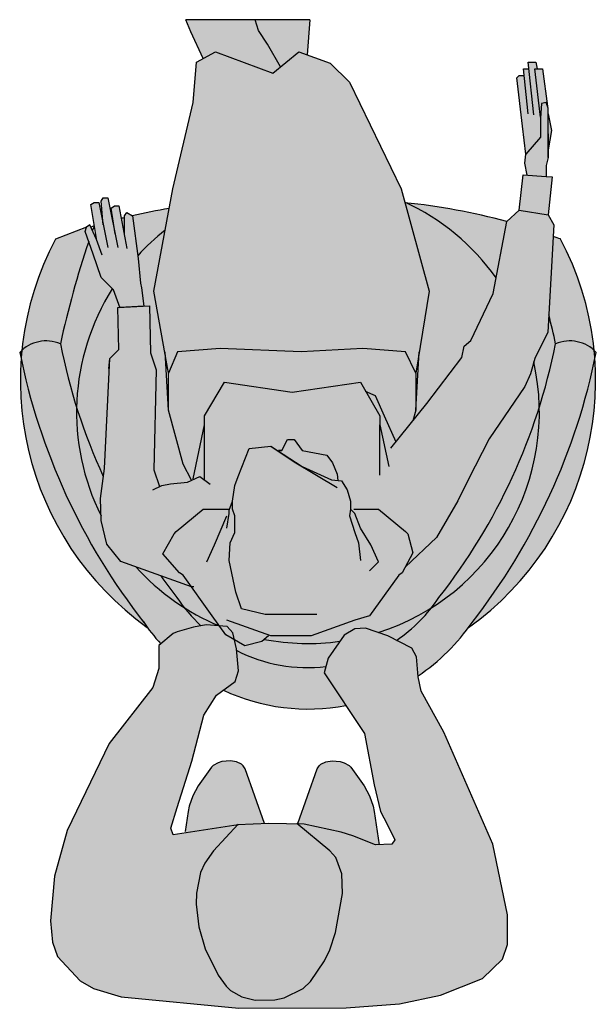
# Model space of a CAD drawing. Header units: millimetres. Extents: x 71819 to 78266, y 23672 to 38445.
# Drawn here: x 74180.4 to 74250.4, y 32981.2 to 33101.3 of the extents above; entities that cross this region are included whole.
import ezdxf

# ---------------------------------------------------------------- set-up
doc = ezdxf.new("R2010")
doc.units = ezdxf.units.MM
doc.layers.add('Plan Archi', color=8, linetype='Continuous')

msp = doc.modelspace()

# ---------------------------------------------------------------- hatches: boundary and pattern name
at = {"layer": 'Plan Archi', "true_color": 0xffffff}
h = msp.add_hatch(color=7, dxfattribs=at)
h.dxf.hatch_style = 1
h.paths.add_polyline_path([(74196.66, 33068.33), (74198.44, 33058.37), (74199.53, 33060.96), (74204.72, 33061.37), (74214.54, 33060.96), (74222.05, 33061.37), (74227.23, 33060.96), (74228.46, 33058.37), (74230.1, 33068.33), (74226.69, 33080.75), (74220.41, 33093.71), (74218.09, 33096.03), (74214.27, 33097.4), (74211.13, 33094.8), (74204.17, 33097.4), (74201.85, 33096.17), (74201.44, 33091.26), (74198.98, 33080.75)])
h.paths.add_polyline_path([(74214.27, 33097.4), (74215.28, 33097.04), (74215.62, 33101.31), (74208.97, 33101.31), (74209.36, 33099.99), (74210.45, 33098.35), (74212.05, 33095.57)])
h.paths.add_polyline_path([(74211.13, 33094.8), (74212.05, 33095.57), (74210.45, 33098.35), (74209.36, 33099.99), (74208.97, 33101.31), (74200.56, 33101.31), (74201.17, 33099.85), (74202.66, 33096.6), (74204.17, 33097.4)])
h.paths.add_polyline_path([(74241.02, 33078.15), (74244.56, 33077.61), (74245.02, 33082.2), (74244.29, 33082.25), (74241.5, 33082.48)])
h.paths.add_polyline_path([(74244.56, 33084.57), (74244.56, 33087.43), (74244.56, 33087.57), (74244.56, 33090.57), (74244.29, 33091.26), (74243.75, 33091.12), (74243.61, 33089.34), (74243.61, 33087.02), (74241.83, 33084.98), (74241.7, 33083.89), (74241.99, 33082.44), (74244.29, 33082.25), (74244.29, 33083.61)])
h = msp.add_hatch(color=7, dxfattribs=at)
h.dxf.hatch_style = 1
h.paths.add_polyline_path([(74241.43, 33088.39), (74241.83, 33084.98), (74243.61, 33087.02), (74243.61, 33089.34), (74243.75, 33091.12), (74244.29, 33091.26), (74244.47, 33090.82), (74243.88, 33095.35), (74243.47, 33095.35), (74243.2, 33095.35), (74243.06, 33096.17), (74242.65, 33096.17), (74242.11, 33096.17), (74242.19, 33095.35), (74242.11, 33095.35), (74241.56, 33095.35), (74241.64, 33094.53), (74241.02, 33094.53), (74240.74, 33094.26)])
h = msp.add_hatch(color=7, dxfattribs=at)
h.dxf.hatch_style = 1
h.paths.add_polyline_path([(74244.56, 33085.52), (74244.97, 33087.84), (74244.56, 33089.89), (74244.56, 33087.57)])
h = msp.add_hatch(color=7, dxfattribs=at)
h.dxf.hatch_style = 1
h.paths.add_polyline_path([(74180.65, 33061.14, -0.292249), (74185.32, 33061.93, -0.028149), (74188.76, 33074.36), (74188.34, 33075.56), (74188.48, 33076.11), (74184.72, 33074.66, 0.096549)])
h.paths.add_polyline_path([(74195.88, 33027.46, -0.008687), (74195.39, 33028.15, -0.114135), (74180.56, 33060.05, 0.260508)])
h.paths.add_polyline_path([(74238.24, 33069.97), (74239.51, 33076.78, 0.041394), (74227.32, 33079.05, -0.128467)])
h = msp.add_hatch(color=7, dxfattribs=at)
h.dxf.hatch_style = 1
h.paths.add_polyline_path([(74231.29, 33031.11, -0.020541), (74230.37, 33029.84, 0.263343), (74243.48, 33054.22, -0.090174)], flags=17)
h.paths.add_polyline_path([(74228.86, 33060.8), (74228.46, 33053.86), (74228.12, 33052.57), (74229.83, 33054.68), (74234.06, 33060.28), (74234.33, 33061.64), (74235.15, 33062.32), (74237.88, 33068.06), (74238.24, 33069.97, 0.128467), (74227.32, 33079.05, 0.000565), (74227.15, 33079.07), (74230.1, 33068.33)])
h.paths.add_polyline_path([(74198.44, 33058.37), (74198.44, 33053.86), (74198.05, 33060.52), (74196.66, 33068.33), (74198.05, 33075.72, 0.040509), (74194.71, 33072.64), (74194.75, 33072.29), (74195.03, 33069.28), (74195.16, 33068.74), (74195.44, 33066.52), (74192.29, 33066.33), (74192.43, 33061.23), (74191.34, 33060.14), (74190.66, 33046.77), (74190.17, 33043.13), (74190.28, 33040.44), (74190.95, 33037.57), (74192.66, 33035.48), (74201.24, 33032.38), (74203.76, 33028.89), (74204.62, 33027.67), (74205.56, 33027.59), (74206.25, 33026.79), (74206.45, 33025.95), (74207.72, 33025.21), (74209.76, 33025.75), (74210.67, 33026.5), (74210.86, 33026.43), (74215.77, 33026.43), (74221.09, 33028.34), (74222.87, 33028.89), (74226.41, 33033.8), (74226.82, 33034.08), (74227.22, 33034.83), (74230.97, 33038.39), (74233.56, 33042.84), (74234.84, 33045.41), (74237.4, 33050.39), (74241.7, 33056.73), (74242.39, 33058.29), (74242.93, 33060.14), (74244.52, 33063.36), (74245.25, 33076.38), (74244.56, 33077.61), (74241.02, 33078.15), (74239.51, 33076.79), (74237.88, 33068.06), (74235.15, 33062.32), (74234.33, 33061.64), (74234.06, 33060.28), (74229.83, 33054.68), (74228.12, 33052.57), (74228.46, 33053.86), (74228.46, 33058.37), (74227.23, 33060.96), (74222.05, 33061.37), (74214.54, 33060.96), (74204.72, 33061.37), (74199.53, 33060.96)])
h.paths.add_polyline_path([(74214.68, 33047.04), (74213.72, 33047.59), (74210.86, 33049.5)], flags=16)
h.paths.add_polyline_path([(74187.29, 33054.22, 0.03092), (74190.53, 33045.8), (74190.66, 33046.77), (74191.34, 33060.14), (74192.43, 33061.23), (74192.29, 33066.33), (74192.55, 33066.35), (74191.75, 33068.47), (74191.62, 33068.6, 0.136056)])
h.paths.add_polyline_path([(74195.39, 33028.15, 0.035379), (74197.5, 33025.47), (74199.03, 33026.72), (74199.51, 33026.92), (74201.46, 33027.51), (74202.4, 33027.68, -0.038546), (74200.4, 33029.84, -0.068994), (74194.5, 33034.82), (74192.66, 33035.48), (74190.95, 33037.57), (74190.28, 33040.44), (74190.26, 33041.03, -0.122041), (74187.29, 33054.22, -0.027275), (74185.32, 33061.93, 0.292249), (74180.65, 33061.14, 0.007458), (74180.56, 33060.05, 0.114135)])
h.paths.add_polyline_path([(74185.32, 33061.93, 0.027275), (74187.29, 33054.22, -0.136056), (74191.62, 33068.6), (74190.25, 33069.97), (74189.29, 33072.83), (74188.76, 33074.36, 0.028149)])
h.paths.add_polyline_path([(74194.71, 33072.64, -0.040509), (74198.05, 33075.72), (74198.54, 33078.39, 0.015204), (74194.07, 33077.49)])
h.paths.add_polyline_path([(74233.56, 33042.84), (74230.97, 33038.39), (74227.22, 33034.83), (74226.82, 33034.08), (74226.41, 33033.8), (74222.87, 33028.89), (74221.09, 33028.34), (74215.77, 33026.43), (74210.86, 33026.43), (74210.67, 33026.5), (74210.08, 33026.02, 0.082095), (74219.25, 33025.78), (74219.76, 33026.52), (74221.06, 33027.31), (74222.37, 33027.37), (74223.92, 33026.84, 0.063579), (74230.37, 33029.84, 0.020541), (74231.29, 33031.11, 0.090174), (74243.48, 33054.22, 0.049524), (74242.81, 33059.73), (74242.39, 33058.29), (74241.7, 33056.73), (74237.4, 33050.39), (74234.84, 33045.41)], flags=17)
h.paths.add_polyline_path([(74243.48, 33054.22, 0.027275), (74245.45, 33061.93, 0.007853), (74244.63, 33065.44), (74244.52, 33063.36), (74242.93, 33060.14), (74242.81, 33059.73, -0.049524)])
h.paths.add_polyline_path([(74199.48, 33031.11, 0.020541), (74200.4, 33029.84, 0.04204), (74204.59, 33027.67), (74204.62, 33027.67), (74203.76, 33028.89), (74201.24, 33032.38), (74197.52, 33033.72, 0.011168)], flags=17)
h.paths.add_polyline_path([(74200.4, 33029.84, -0.020541), (74199.48, 33031.11, -0.011168), (74197.52, 33033.72), (74194.5, 33034.82, 0.068994)], flags=17)
h.paths.add_polyline_path([(74190.26, 33041.03), (74190.17, 33043.13), (74190.53, 33045.8, -0.03092), (74187.29, 33054.22, 0.122041)], flags=17)
h.paths.add_polyline_path([(74217.56, 33022.71), (74217.83, 33023.73), (74219.25, 33025.78, -0.082095), (74210.08, 33026.02), (74209.76, 33025.75), (74207.72, 33025.21), (74206.45, 33025.95), (74206.72, 33024.88), (74206.74, 33024.66, 0.146984)])
h.paths.add_polyline_path([(74223.92, 33026.84), (74225.08, 33026.44), (74226.14, 33025.9, 0.076097), (74230.37, 33029.84, -0.063579)], flags=16)
h.paths.add_polyline_path([(74206.52, 33020.9), (74205.11, 33019.84, 0.159146), (74219.98, 33017.99), (74217.35, 33021.94), (74217.56, 33022.71, -0.146984), (74206.74, 33024.66), (74206.94, 33022.18)])
h = msp.add_hatch(color=7, dxfattribs=at)
h.dxf.hatch_style = 1
h.paths.add_polyline_path([(74191.75, 33068.47), (74192.55, 33066.35), (74195.44, 33066.52), (74195.16, 33068.74), (74195.03, 33069.28), (74194.75, 33072.29), (74194.07, 33077.47), (74193.39, 33077.88), (74193.12, 33077.47), (74193.12, 33077.26, 0.001369), (74192.72, 33077.16), (74192.43, 33078.7), (74191.89, 33078.7), (74191.48, 33078.43), (74191.96, 33075.31), (74191.07, 33079.66), (74190.52, 33079.66), (74190.25, 33079.25), (74190.52, 33076.38), (74189.98, 33079.11), (74189.43, 33079.11), (74189.02, 33078.84), (74189.75, 33074.49), (74189.7, 33074.61), (74188.89, 33076.38), (74188.48, 33076.11), (74188.34, 33075.56), (74189.29, 33072.83), (74190.25, 33069.97)])
h = msp.add_hatch(color=7, dxfattribs=at)
h.dxf.hatch_style = 1
h.paths.add_polyline_path([(74250.21, 33060.05, -0.114492), (74235.31, 33028.06, -0.007769), (74234.88, 33027.45, 0.260671)])
h.paths.add_polyline_path([(74250.21, 33060.05, 0.007458), (74250.12, 33061.14, 0.292249), (74245.45, 33061.93, -0.027275), (74243.48, 33054.22, -0.263343), (74230.37, 33029.84, -0.076097), (74226.14, 33025.9), (74227.99, 33024.96), (74228.57, 33023.89), (74228.76, 33021.59, 0.096222), (74235.31, 33028.06, 0.114492)])
h.paths.add_polyline_path([(74246.02, 33074.72, -0.047369), (74245.17, 33074.99), (74244.63, 33065.44, -0.007853), (74245.45, 33061.93, -0.292249), (74250.12, 33061.14, 0.096987)])
h.paths.add_polyline_path([(74235.15, 33062.32), (74234.33, 33061.64), (74234.06, 33060.28), (74229.83, 33054.68), (74226.06, 33050.02), (74224.64, 33053.18), (74223.55, 33055.64), (74222.42, 33056.14), (74221.77, 33057.27), (74213.45, 33056.05), (74205.26, 33057.27), (74202.81, 33053.18), (74202.81, 33052.09), (74202.81, 33049.63), (74202.81, 33045.39), (74202.26, 33045.81), (74200.76, 33045.13), (74198.67, 33044.93), (74197.62, 33044.72), (74197.35, 33044.59), (74196.66, 33046.63), (74196.94, 33058.78), (74196.25, 33060.82), (74196.12, 33066.55), (74192.29, 33066.33), (74192.43, 33061.23), (74191.34, 33060.14), (74190.66, 33046.77), (74190.17, 33043.13), (74190.28, 33040.44), (74190.95, 33037.57), (74192.66, 33035.48), (74201.24, 33032.38), (74203.76, 33028.89), (74204.62, 33027.67), (74205.56, 33027.59), (74206.25, 33026.79), (74206.45, 33025.95), (74207.72, 33025.21), (74209.76, 33025.75), (74210.67, 33026.5), (74210.86, 33026.43), (74215.77, 33026.43), (74221.09, 33028.34), (74222.87, 33028.89), (74226.41, 33033.8), (74226.82, 33034.08), (74227.22, 33034.83), (74230.97, 33038.39), (74233.56, 33042.84), (74234.84, 33045.41), (74237.4, 33050.39), (74241.7, 33056.73), (74242.39, 33058.29), (74242.93, 33060.14), (74244.52, 33063.36), (74245.25, 33076.38), (74244.56, 33077.61), (74241.02, 33078.15), (74239.51, 33076.79), (74237.88, 33068.06)])
h.paths.add_polyline_path([(74214.68, 33047.04), (74213.72, 33047.59), (74214.45, 33047.14)], flags=16)
h = msp.add_hatch(color=7, dxfattribs=at)
h.dxf.hatch_style = 1
h.paths.add_polyline_path([(74202.4, 33027.68), (74203.01, 33027.79), (74204.59, 33027.67, -0.04204), (74200.4, 33029.84, 0.038546)])
h = msp.add_hatch(color=7, dxfattribs=at)
h.dxf.hatch_style = 1
h.paths.add_polyline_path([(74206.92, 33003.46), (74199.03, 33002.26), (74198.71, 33003.06), (74199.51, 33005.57), (74201.26, 33011.22), (74202.73, 33016.8), (74204.29, 33019.23), (74206.52, 33020.9), (74206.94, 33022.18), (74206.72, 33024.88), (74206.25, 33026.79), (74205.56, 33027.59), (74203.01, 33027.79), (74201.46, 33027.51), (74199.51, 33026.92), (74199.03, 33026.72), (74197.28, 33025.28), (74197.28, 33022.46), (74196.56, 33020.18), (74191.22, 33013.37), (74186.14, 33002.8), (74184.6, 32997.25), (74184.12, 32991.81), (74184.37, 32989.2), (74184.98, 32987.48), (74187.72, 32984.54), (74189.33, 32983.58), (74192.7, 32982.58), (74207, 32981.19), (74220.01, 32981.23), (74226.51, 32981.71), (74231.49, 32982.78), (74236.59, 32984.82), (74239.02, 32987.17), (74239.61, 32988.95), (74239.62, 32992.54), (74237.83, 33001.11), (74231.89, 33014.73), (74229.14, 33019.71), (74228.77, 33021.45), (74228.57, 33023.89), (74227.99, 33024.96), (74225.08, 33026.44), (74222.37, 33027.37), (74221.06, 33027.31), (74219.76, 33026.52), (74217.83, 33023.73), (74217.35, 33021.94), (74222.25, 33014.57), (74223.41, 33008.32), (74224.2, 33005.09), (74224.98, 33003.57), (74225.93, 33001.67), (74225.56, 33001.11), (74223.6, 33001.04), (74220.81, 33002.12), (74219.42, 33002.58), (74214.92, 33003.54), (74210.62, 33003.62), (74206.84, 33003.46)])
h = msp.add_hatch(color=7, dxfattribs=at)
h.dxf.hatch_style = 1
h.paths.add_polyline_path([(74219.57, 32995.15), (74219.51, 32997.51), (74218.75, 32999.52), (74218.03, 33000.31), (74214.08, 33003.55), (74210.62, 33003.62), (74206.95, 33003.46), (74206.83, 33003.44), (74203.89, 33000.31), (74202.84, 32998.82), (74202.35, 32997.69), (74201.85, 32995.17), (74201.82, 32993.83), (74202.14, 32991.08), (74202.9, 32988.39), (74204.47, 32985.19), (74205.44, 32983.86), (74205.98, 32983.34), (74207.34, 32982.59), (74208.98, 32982.19), (74211.35, 32982.22), (74212.51, 32982.47), (74214.81, 32983.58), (74215.68, 32984.42), (74217.37, 32986.95), (74218.02, 32988.29), (74218.71, 32990.39)])
h.paths.add_polyline_path([(74219.42, 33002.58), (74220.81, 33002.12), (74223.6, 33001.04), (74224.02, 33001.05), (74223.43, 33005.09), (74223.3, 33005.75), (74222.85, 33007.02), (74222.22, 33008.23), (74220.6, 33010.47), (74220.38, 33010.69), (74219.78, 33011.02), (74219.31, 33011.17), (74218.3, 33011.25), (74217.57, 33011.13), (74216.96, 33010.85), (74216.73, 33010.65), (74216.5, 33010.27), (74214.13, 33003.55), (74214.92, 33003.54)])
h.paths.add_polyline_path([(74206.83, 33003.44), (74206.84, 33003.46), (74206.84, 33003.46), (74210.12, 33003.59), (74207.76, 33010.27), (74207.53, 33010.65), (74207.29, 33010.85), (74206.69, 33011.13), (74205.96, 33011.25), (74204.94, 33011.17), (74204.47, 33011.02), (74203.88, 33010.69), (74203.65, 33010.47), (74202.04, 33008.23), (74201.4, 33007.02), (74200.96, 33005.75), (74200.83, 33005.09), (74200.44, 33002.47)])

# ---------------------------------------------------------------- linework, layer by layer
at = {"layer": 'Plan Archi'}
for p, q in [((74215.62, 33101.31, 0), (74200.56, 33101.31, 0)), ((74201.17, 33099.85, 0), (74200.56, 33101.31, 0)), ((74209.36, 33099.99, 0), (74208.97, 33101.31, 0)), ((74215.62, 33101.31, 0), (74215.28, 33097.04, 0)), ((74202.67, 33096.58, 0), (74201.17, 33099.85, 0)), ((74210.45, 33098.35, 0), (74209.36, 33099.99, 0)), ((74212.05, 33095.57, 0), (74210.45, 33098.35, 0)), ((74201.85, 33096.17, 0), (74204.17, 33097.4, 0)), ((74204.17, 33097.4, 0), (74211.13, 33094.8, 0)), ((74211.13, 33094.8, 0), (74214.27, 33097.4, 0)), ((74214.27, 33097.4, 0), (74218.09, 33096.03, 0)), ((74201.44, 33091.26, 0), (74201.85, 33096.17, 0)), ((74218.09, 33096.03, 0), (74220.41, 33093.71, 0)), ((74242.11, 33089.89, 0), (74241.56, 33095.35, 0)), ((74241.56, 33095.35, 0), (74242.11, 33095.35, 0)), ((74242.79, 33089.75, 0), (74242.11, 33096.17, 0)), ((74242.11, 33096.17, 0), (74242.65, 33096.17, 0)), ((74242.11, 33095.35, 0), (74242.24, 33095.35, 0)), ((74242.65, 33096.17, 0), (74243.06, 33096.17, 0)), ((74243.61, 33089.48, 0), (74242.93, 33095.35, 0)), ((74242.93, 33095.35, 0), (74243.47, 33095.35, 0)), ((74243.06, 33096.17, 0), (74243.2, 33095.35, 0)), ((74243.47, 33095.35, 0), (74243.88, 33095.35, 0)), ((74243.88, 33095.35, 0), (74244.47, 33090.82, 0)), ((74240.74, 33094.26, 0), (74241.02, 33094.53, 0)), ((74241.43, 33088.39, 0), (74240.74, 33094.26, 0)), ((74241.02, 33094.53, 0), (74241.64, 33094.53, 0)), ((74220.41, 33093.71, 0), (74226.69, 33080.75, 0)), ((74198.98, 33080.75, 0), (74201.44, 33091.26, 0)), ((74243.75, 33091.12, 0), (74243.61, 33089.34, 0)), ((74244.29, 33091.26, 0), (74243.75, 33091.12, 0)), ((74244.56, 33090.57, 0), (74244.29, 33091.26, 0)), ((74244.56, 33087.57, 0), (74244.56, 33090.57, 0)), ((74243.61, 33089.48, 0), (74243.61, 33089.48, 0)), ((74243.61, 33089.34, 0), (74243.61, 33087.02, 0)), ((74244.56, 33089.89, 0), (74244.97, 33087.84, 0)), ((74241.83, 33084.98, 0), (74241.43, 33088.39, 0)), ((74243.61, 33087.02, 0), (74241.83, 33084.98, 0)), ((74244.97, 33087.84, 0), (74244.56, 33085.52, 0)), ((74244.56, 33084.57, 0), (74244.56, 33087.57, 0)), ((74244.56, 33087.43, 0), (74244.56, 33084.57, 0)), ((74241.7, 33083.89, 0), (74241.83, 33084.98, 0)), ((74244.56, 33084.57, 0), (74244.29, 33083.61, 0)), ((74241.99, 33082.44, 0), (74241.7, 33083.89, 0)), ((74244.29, 33083.61, 0), (74244.29, 33082.25, 0)), ((74241.02, 33078.15, 0), (74241.5, 33082.48, 0)), ((74241.5, 33082.48, 0), (74244.29, 33082.25, 0)), ((74244.29, 33082.25, 0), (74245.02, 33082.2, 0)), ((74245.02, 33082.2, 0), (74244.56, 33077.61, 0)), ((74196.66, 33068.33, 0), (74198.98, 33080.75, 0)), ((74226.69, 33080.75, 0), (74230.1, 33068.33, 0)), ((74189.02, 33078.84, 0), (74189.43, 33079.11, 0)), ((74189.75, 33074.49, 0), (74189.02, 33078.84, 0)), ((74189.43, 33079.11, 0), (74189.98, 33079.11, 0)), ((74189.98, 33079.11, 0), (74191.07, 33073.65, 0)), ((74190.25, 33079.25, 0), (74190.52, 33079.66, 0)), ((74190.52, 33076.38, 0), (74190.25, 33079.25, 0)), ((74190.52, 33079.66, 0), (74191.07, 33079.66, 0)), ((74191.07, 33079.66, 0), (74192.3, 33073.65, 0)), ((74191.48, 33078.43, 0), (74191.89, 33078.7, 0)), ((74191.89, 33078.7, 0), (74192.43, 33078.7, 0)), ((74192.43, 33078.7, 0), (74193.39, 33073.51, 0)), ((74191.96, 33075.31, 0), (74191.48, 33078.43, 0)), ((74193.12, 33077.47, 0), (74193.39, 33077.88, 0)), ((74193.12, 33075.15, 0), (74193.12, 33077.47, 0)), ((74193.39, 33077.88, 0), (74194.07, 33077.47, 0)), ((74194.07, 33077.47, 0), (74194.75, 33072.29, 0)), ((74239.51, 33076.79, 0), (74241.02, 33078.15, 0)), ((74241.02, 33078.15, 0), (74244.56, 33077.61, 0)), ((74244.56, 33077.61, 0), (74245.25, 33076.38, 0)), ((74188.48, 33076.11, 0), (74184.72, 33074.66, 0)), ((74188.34, 33075.56, 0), (74188.48, 33076.11, 0)), ((74188.89, 33076.38, 0), (74188.48, 33076.11, 0)), ((74189.7, 33074.61, 0), (74188.89, 33076.38, 0)), ((74237.88, 33068.06, 0), (74239.51, 33076.79, 0)), ((74245.25, 33076.38, 0), (74244.52, 33063.36, 0)), ((74189.29, 33072.83, 0), (74188.34, 33075.56, 0)), ((74190.39, 33072.7, 0), (74189.7, 33074.61, 0)), ((74190.25, 33069.97, 0), (74189.29, 33072.83, 0)), ((74194.75, 33072.29, 0), (74195.03, 33069.28, 0)), ((74191.75, 33068.47, 0), (74190.25, 33069.97, 0)), ((74195.03, 33069.28, 0), (74195.16, 33068.74, 0)), ((74192.57, 33066.28, 0), (74191.75, 33068.47, 0)), ((74195.16, 33068.74, 0), (74195.44, 33066.52, 0)), ((74198.44, 33058.37, 0), (74196.66, 33068.33, 0)), ((74230.1, 33068.33, 0), (74228.46, 33058.37, 0)), ((74235.15, 33062.32, 0), (74237.88, 33068.06, 0)), ((74192.29, 33066.33, 0), (74196.12, 33066.55, 0)), ((74195.44, 33066.52, 0), (74192.55, 33066.35, 0)), ((74196.12, 33066.55, 0), (74196.25, 33060.82, 0)), ((74192.43, 33061.23, 0), (74192.29, 33066.33, 0)), ((74244.52, 33063.36, 0), (74242.93, 33060.14, 0)), ((74234.33, 33061.64, 0), (74235.15, 33062.32, 0)), ((74191.34, 33060.14, 0), (74192.43, 33061.23, 0)), ((74196.25, 33060.82, 0), (74196.94, 33058.78, 0)), ((74198.44, 33053.86, 0), (74198.03, 33060.96, 0)), ((74199.53, 33060.96, 0), (74198.44, 33058.37, 0)), ((74204.72, 33061.37, 0), (74199.53, 33060.96, 0)), ((74214.54, 33060.96, 0), (74204.72, 33061.37, 0)), ((74222.05, 33061.37, 0), (74214.54, 33060.96, 0)), ((74227.23, 33060.96, 0), (74222.05, 33061.37, 0)), ((74228.46, 33058.37, 0), (74227.23, 33060.96, 0)), ((74228.46, 33053.86, 0), (74228.87, 33060.96, 0)), ((74234.06, 33060.28, 0), (74234.33, 33061.64, 0)), ((74190.66, 33046.77, 0), (74191.34, 33060.14, 0)), ((74191.21, 33058.91, 0), (74191.34, 33060.14, 0)), ((74229.83, 33054.68, 0), (74234.06, 33060.28, 0)), ((74242.93, 33060.14, 0), (74242.39, 33058.29, 0)), ((74196.94, 33058.78, 0), (74196.66, 33046.63, 0)), ((74198.44, 33053.86, 0), (74198.44, 33058.37, 0)), ((74228.46, 33058.37, 0), (74228.46, 33053.86, 0)), ((74242.39, 33058.29, 0), (74241.7, 33056.73, 0)), ((74202.81, 33053.18, 0), (74205.26, 33057.27, 0)), ((74205.26, 33057.27, 0), (74213.45, 33056.05, 0)), ((74213.45, 33056.05, 0), (74221.77, 33057.27, 0)), ((74221.77, 33057.27, 0), (74224.09, 33053.18, 0)), ((74222.32, 33056.18, 0), (74223.55, 33055.64, 0)), ((74241.7, 33056.73, 0), (74237.4, 33050.39, 0)), ((74223.55, 33055.64, 0), (74224.64, 33053.18, 0)), ((74225.45, 33049.26, 0), (74229.83, 33054.68, 0)), ((74200.21, 33047.31, 0), (74198.44, 33053.86, 0)), ((74228.46, 33053.86, 0), (74228.12, 33052.57, 0)), ((74201.44, 33045.54, 0), (74202.81, 33052.09, 0)), ((74202.81, 33052.09, 0), (74202.81, 33053.18, 0)), ((74202.81, 33049.63, 0), (74202.81, 33052.09, 0)), ((74224.09, 33053.18, 0), (74224.09, 33052.09, 0)), ((74224.09, 33049.63, 0), (74224.09, 33052.09, 0)), ((74224.09, 33052.09, 0), (74225.19, 33047.04, 0)), ((74224.64, 33053.18, 0), (74226.06, 33050.02, 0)), ((74212.22, 33048.95, 0), (74212.9, 33050.32, 0)), ((74212.9, 33050.32, 0), (74213.72, 33050.32, 0)), ((74213.72, 33050.32, 0), (74214.68, 33048.95, 0)), ((74237.4, 33050.39, 0), (74234.84, 33045.41, 0)), ((74202.81, 33045.4, 0), (74202.81, 33049.63, 0)), ((74206.9, 33045.81, 0), (74208.26, 33049.22, 0)), ((74208.26, 33049.22, 0), (74210.86, 33049.5, 0)), ((74210.86, 33049.5, 0), (74214.68, 33047.04, 0)), ((74210.86, 33049.5, 0), (74213.72, 33047.59, 0)), ((74212.22, 33048.95, 0), (74211.81, 33048.95, 0)), ((74211.81, 33048.95, 0), (74211.81, 33048.95, 0)), ((74211.81, 33048.95, 0), (74212.22, 33048.95, 0)), ((74214.68, 33048.95, 0), (74217.68, 33048.4, 0)), ((74224.09, 33045.95, 0), (74224.09, 33049.63, 0)), ((74201.23, 33045.34, 0), (74200.21, 33047.31, 0)), ((74213.72, 33047.59, 0), (74214.68, 33047.04, 0)), ((74213.72, 33047.59, 0), (74218.91, 33044.45, 0)), ((74217.68, 33048.4, 0), (74218.36, 33047.45, 0)), ((74218.36, 33047.45, 0), (74218.91, 33046.08, 0)), ((74190.17, 33043.13, 0), (74190.66, 33046.77, 0)), ((74196.66, 33046.63, 0), (74197.35, 33044.58, 0)), ((74214.68, 33047.04, 0), (74218.23, 33045.4, 0)), ((74218.91, 33046.08, 0), (74219, 33045.32, 0)), ((74197.62, 33044.72, 0), (74198.67, 33044.93, 0)), ((74198.67, 33044.93, 0), (74200.76, 33045.13, 0)), ((74200.76, 33045.13, 0), (74202.26, 33045.81, 0)), ((74202.26, 33045.81, 0), (74203.49, 33044.86, 0)), ((74206.49, 33044.72, 0), (74206.9, 33045.81, 0)), ((74218.23, 33045.4, 0), (74219.45, 33045.27, 0)), ((74219.45, 33045.27, 0), (74220.14, 33044.17, 0)), ((74234.84, 33045.41, 0), (74233.56, 33042.84, 0)), ((74196.54, 33044.19, 0), (74197.62, 33044.72, 0)), ((74206.22, 33042.81, 0), (74206.49, 33044.72, 0)), ((74220.14, 33044.17, 0), (74220.55, 33042.81, 0)), ((74190.28, 33040.44, 0), (74190.17, 33043.13, 0)), ((74205.81, 33041.72, 0), (74206.22, 33042.81, 0)), ((74206.22, 33041.85, 0), (74206.22, 33042.81, 0)), ((74220.55, 33042.81, 0), (74220.55, 33041.85, 0)), ((74233.56, 33042.84, 0), (74230.97, 33038.39, 0)), ((74199.39, 33039.12, 0), (74202.67, 33041.85, 0)), ((74202.67, 33041.85, 0), (74205.81, 33041.85, 0)), ((74205.53, 33039.53, 0), (74205.81, 33041.31, 0)), ((74205.81, 33041.31, 0), (74205.81, 33041.72, 0)), ((74206.49, 33041.04, 0), (74206.22, 33041.85, 0)), ((74220.55, 33041.85, 0), (74220.41, 33041.04, 0)), ((74221.09, 33041.31, 0), (74220.55, 33041.85, 0)), ((74220.96, 33041.85, 0), (74223.96, 33041.85, 0)), ((74221.77, 33039.53, 0), (74221.09, 33041.31, 0)), ((74223.96, 33041.85, 0), (74227.23, 33039.12, 0)), ((74190.95, 33037.57, 0), (74190.28, 33040.44, 0)), ((74204.03, 33037.49, 0), (74205.53, 33041.04, 0)), ((74206.49, 33038.99, 0), (74206.49, 33041.04, 0)), ((74220.41, 33041.04, 0), (74221.09, 33038.99, 0)), ((74199.12, 33038.85, 0), (74199.39, 33039.12, 0)), ((74205.94, 33037.76, 0), (74206.49, 33038.99, 0)), ((74221.09, 33038.99, 0), (74221.5, 33037.76, 0)), ((74223, 33037.49, 0), (74221.77, 33039.53, 0)), ((74227.23, 33039.12, 0), (74227.51, 33038.85, 0)), ((74197.76, 33036.4, 0), (74199.12, 33038.85, 0)), ((74205.81, 33035.58, 0), (74205.94, 33037.76, 0)), ((74221.5, 33037.76, 0), (74221.77, 33035.58, 0)), ((74230.97, 33038.39, 0), (74227.22, 33034.83, 0)), ((74227.51, 33038.85, 0), (74228.11, 33036.51, 0)), ((74192.66, 33035.48, 0), (74190.95, 33037.57, 0)), ((74203.08, 33035.44, 0), (74204.03, 33037.49, 0)), ((74223.96, 33035.44, 0), (74223, 33037.49, 0)), ((74228.11, 33036.51, 0), (74226.82, 33034.08, 0)), ((74201.24, 33032.38, 0), (74192.66, 33035.48, 0)), ((74199.8, 33034.08, 0), (74197.76, 33036.4, 0)), ((74206.63, 33031.76, 0), (74205.81, 33035.58, 0)), ((74222.87, 33034.35, 0), (74223.96, 33035.44, 0)), ((74200.21, 33033.8, 0), (74199.8, 33034.08, 0)), ((74226.82, 33034.08, 0), (74226.41, 33033.8, 0)), ((74203.76, 33028.89, 0), (74200.21, 33033.8, 0)), ((74226.41, 33033.8, 0), (74222.87, 33028.89, 0)), ((74201.51, 33032.38, 0), (74201.24, 33032.38, 0)), ((74207.31, 33029.71, 0), (74206.63, 33031.76, 0)), ((74210.17, 33029.03, 0), (74207.31, 33029.71, 0)), ((74205.4, 33026.57, 0), (74203.76, 33028.89, 0)), ((74210.86, 33026.43, 0), (74205.53, 33028.34, 0)), ((74216.45, 33029.03, 0), (74210.17, 33029.03, 0)), ((74221.09, 33028.34, 0), (74215.77, 33026.43, 0)), ((74222.87, 33028.89, 0), (74221.09, 33028.34, 0)), ((74199.51, 33026.92, -78.14), (74199.03, 33026.72, -78.14)), ((74201.46, 33027.51, -78.14), (74199.51, 33026.92, -78.14)), ((74203.01, 33027.79, -78.14), (74201.46, 33027.51, -78.14)), ((74205.56, 33027.59, -78.14), (74203.01, 33027.79, -78.14)), ((74206.25, 33026.79, -78.14), (74205.56, 33027.59, -78.14)), ((74221.06, 33027.31, -78.14), (74219.76, 33026.52, -78.14)), ((74222.37, 33027.37, -78.14), (74221.06, 33027.31, -78.14)), ((74225.08, 33026.44, -78.14), (74222.37, 33027.37, -78.14)), ((74199.03, 33026.72, -78.14), (74197.28, 33025.28, -78.14)), ((74207.72, 33025.21, 0), (74205.4, 33026.57, 0)), ((74206.72, 33024.88, -78.14), (74206.25, 33026.79, -78.14)), ((74209.76, 33025.75, 0), (74207.72, 33025.21, 0)), ((74210.58, 33026.43, 0), (74209.76, 33025.75, 0)), ((74215.77, 33026.43, 0), (74210.86, 33026.43, 0)), ((74219.76, 33026.52, -78.14), (74217.83, 33023.73, -78.14)), ((74227.99, 33024.96, -78.14), (74225.08, 33026.44, -78.14)), ((74197.28, 33025.28, -78.14), (74197.28, 33022.46, -78.14)), ((74206.94, 33022.18, -78.14), (74206.72, 33024.88, -78.14)), ((74228.57, 33023.89, -78.14), (74227.99, 33024.96, -78.14)), ((74217.83, 33023.73, -78.14), (74217.35, 33021.94, -78.14)), ((74228.77, 33021.45, -78.14), (74228.57, 33023.89, -78.14)), ((74197.28, 33022.46, -78.14), (74196.56, 33020.18, -78.14)), ((74206.52, 33020.9, -78.14), (74206.94, 33022.18, -78.14)), ((74204.29, 33019.23, -78.14), (74206.52, 33020.9, -78.14)), ((74217.35, 33021.94, -78.14), (74222.25, 33014.57, -78.14)), ((74229.14, 33019.71, -78.14), (74228.77, 33021.45, -78.14)), ((74196.56, 33020.18, -78.14), (74191.22, 33013.37, -78.14)), ((74231.89, 33014.73, -78.14), (74229.14, 33019.71, -78.14)), ((74202.73, 33016.8, -78.14), (74204.29, 33019.23, -78.14)), ((74201.26, 33011.22, -78.14), (74202.73, 33016.8, -78.14)), ((74222.25, 33014.57, -78.14), (74223.41, 33008.32, -78.14)), ((74237.83, 33001.11, -78.14), (74231.89, 33014.73, -78.14)), ((74191.22, 33013.37, -78.14), (74186.14, 33002.8, -78.14)), ((74205.96, 33011.25, -78.14), (74204.94, 33011.17, -78.14)), ((74206.69, 33011.13, -78.14), (74205.96, 33011.25, -78.14)), ((74217.57, 33011.13, -78.14), (74218.3, 33011.25, -78.14)), ((74218.3, 33011.25, -78.14), (74219.31, 33011.17, -78.14)), ((74199.51, 33005.57, -78.14), (74201.26, 33011.22, -78.14)), ((74203.65, 33010.47, -78.14), (74202.04, 33008.23, -78.14)), ((74203.88, 33010.69, -78.14), (74203.65, 33010.47, -78.14)), ((74204.47, 33011.02, -78.14), (74203.88, 33010.69, -78.14)), ((74204.94, 33011.17, -78.14), (74204.47, 33011.02, -78.14)), ((74207.29, 33010.85, -78.14), (74206.69, 33011.13, -78.14)), ((74207.53, 33010.65, -78.14), (74207.29, 33010.85, -78.14)), ((74207.76, 33010.27, -78.14), (74207.53, 33010.65, -78.14)), ((74210.11, 33003.62, -78.14), (74207.76, 33010.27, -78.14)), ((74214.15, 33003.62, -78.14), (74216.5, 33010.27, -78.14)), ((74216.5, 33010.27, -78.14), (74216.73, 33010.65, -78.14)), ((74216.73, 33010.65, -78.14), (74216.96, 33010.85, -78.14)), ((74216.96, 33010.85, -78.14), (74217.57, 33011.13, -78.14)), ((74219.31, 33011.17, -78.14), (74219.78, 33011.02, -78.14)), ((74219.78, 33011.02, -78.14), (74220.38, 33010.69, -78.14)), ((74220.38, 33010.69, -78.14), (74220.6, 33010.47, -78.14)), ((74220.6, 33010.47, -78.14), (74222.22, 33008.23, -78.14)), ((74202.04, 33008.23, -78.14), (74201.4, 33007.02, -78.14)), ((74222.22, 33008.23, -78.14), (74222.85, 33007.02, -78.14)), ((74223.41, 33008.32, -78.14), (74224.2, 33005.09, -78.14)), ((74201.4, 33007.02, -78.14), (74200.96, 33005.75, -78.14)), ((74222.85, 33007.02, -78.14), (74223.3, 33005.75, -78.14)), ((74198.71, 33003.06, -78.14), (74199.51, 33005.57, -78.14)), ((74200.96, 33005.75, -78.14), (74200.83, 33005.09, -78.14)), ((74223.3, 33005.75, -78.14), (74223.43, 33005.09, -78.14)), ((74200.83, 33005.09, -78.14), (74200.47, 33002.66, -78.14)), ((74223.43, 33005.09, -78.14), (74224.02, 33001.05, -78.14)), ((74224.2, 33005.09, -78.14), (74224.98, 33003.57, -78.14)), ((74199.03, 33002.26, -78.14), (74198.71, 33003.06, -78.14)), ((74206.92, 33003.46, -78.14), (74199.03, 33002.26, -78.14)), ((74206.92, 33003.54, -78.14), (74203.89, 33000.31, -78.14)), ((74210.62, 33003.62, -78.14), (74206.84, 33003.46, -78.14)), ((74206.84, 33003.46, -78.14), (74206.92, 33003.46, -78.14)), ((74214.92, 33003.54, -78.14), (74210.62, 33003.62, -78.14)), ((74218.03, 33000.31, -78.14), (74214.01, 33003.62, -78.14)), ((74219.42, 33002.58, -78.14), (74214.92, 33003.54, -78.14)), ((74224.98, 33003.57, -78.14), (74225.93, 33001.67, -78.14)), ((74186.14, 33002.8, -78.14), (74184.6, 32997.25, -78.14)), ((74220.81, 33002.12, -78.14), (74219.42, 33002.58, -78.14)), ((74223.6, 33001.04, -78.14), (74220.81, 33002.12, -78.14)), ((74225.93, 33001.67, -78.14), (74225.56, 33001.11, -78.14)), ((74225.56, 33001.11, -78.14), (74223.6, 33001.04, -78.14)), ((74239.62, 32992.54, -78.14), (74237.83, 33001.11, -78.14)), ((74203.89, 33000.31, -78.14), (74202.84, 32998.82, -78.14)), ((74218.75, 32999.52, -78.14), (74218.03, 33000.31, -78.14)), ((74219.51, 32997.51, -78.14), (74218.75, 32999.52, -78.14)), ((74202.84, 32998.82, -78.14), (74202.35, 32997.69, -78.14)), ((74184.6, 32997.25, -78.14), (74184.12, 32991.81, -78.14)), ((74202.35, 32997.69, -78.14), (74201.85, 32995.17, -78.14)), ((74219.57, 32995.15, -78.14), (74219.51, 32997.51, -78.14)), ((74201.85, 32995.17, -78.14), (74201.82, 32993.83, -78.14)), ((74218.71, 32990.39, -78.14), (74219.57, 32995.15, -78.14)), ((74201.82, 32993.83, -78.14), (74202.14, 32991.08, -78.14)), ((74239.61, 32988.95, -78.14), (74239.62, 32992.54, -78.14)), ((74184.12, 32991.81, -78.14), (74184.37, 32989.2, -78.14)), ((74202.14, 32991.08, -78.14), (74202.9, 32988.39, -78.14)), ((74218.02, 32988.29, -78.14), (74218.71, 32990.39, -78.14)), ((74184.37, 32989.2, -78.14), (74184.98, 32987.48, -78.14)), ((74239.02, 32987.17, -78.14), (74239.61, 32988.95, -78.14)), ((74184.98, 32987.48, -78.14), (74187.72, 32984.54, -78.14)), ((74202.9, 32988.39, -78.14), (74204.47, 32985.19, -78.14)), ((74217.37, 32986.95, -78.14), (74218.02, 32988.29, -78.14)), ((74215.68, 32984.42, -78.14), (74217.37, 32986.95, -78.14)), ((74236.59, 32984.82, -78.14), (74239.02, 32987.17, -78.14)), ((74204.47, 32985.19, -78.14), (74205.44, 32983.86, -78.14)), ((74231.49, 32982.78, -78.14), (74236.59, 32984.82, -78.14)), ((74187.72, 32984.54, -78.14), (74189.33, 32983.58, -78.14)), ((74205.44, 32983.86, -78.14), (74205.98, 32983.34, -78.14)), ((74214.81, 32983.58, -78.14), (74215.68, 32984.42, -78.14)), ((74189.33, 32983.58, -78.14), (74192.7, 32982.58, -78.14)), ((74192.7, 32982.58, -78.14), (74207, 32981.19, -78.14)), ((74205.98, 32983.34, -78.14), (74207.34, 32982.59, -78.14)), ((74207.34, 32982.59, -78.14), (74208.98, 32982.19, -78.14)), ((74211.35, 32982.22, -78.14), (74212.51, 32982.47, -78.14)), ((74212.51, 32982.47, -78.14), (74214.81, 32983.58, -78.14)), ((74226.51, 32981.71, -78.14), (74231.49, 32982.78, -78.14)), ((74207, 32981.19, -78.14), (74220.01, 32981.23, -78.14)), ((74208.98, 32982.19, -78.14), (74211.35, 32982.22, -78.14)), ((74220.01, 32981.23, -78.14), (74226.51, 32981.71, -78.14))]:
    msp.add_line(p, q, dxfattribs=at)
at = {"layer": 'Plan Archi', "extrusion": (0.092199, 0.995741, 0)}
msp.add_line((74180.38, 33060.88, 0.02), (74180.62, 33060.86, 0.07), dxfattribs=at)
at = {"layer": 'Plan Archi'}
for centre, radius, start, end in [((74215.38, 33053.61, 0), 28.1, 35.5913, 65.2963), ((74219.7, 33004.38, 0.02), 75.06, 74.6932, 84.304), ((74211.07, 33004.38, 0.02), 75.06, 99.6082, 103.1074), ((74211.07, 33004.38, 0.02), 75.06, 106.7407, 107.0976), ((74297.33, 33037.58, 0.02), 114.63, 160.2871, 160.5932), ((74211.07, 33004.38, 0.02), 75.06, 103.8404, 104.1542), ((74215.38, 33053.61, 0), 28.1, 128.1005, 137.3795), ((74247, 33079.33, 0.02), 4.71, 247.1338, 257.9818), ((74217.36, 33057.46, 0), 36.9, 152.2084, 234.3826), ((74297.33, 33037.58, 0.02), 114.63, 161.2862, 167.7358), ((74213.41, 33057.46, 0.07), 36.9, 305.5824, 27.8909), ((74215.38, 33053.61, 0), 28.1, 147.7641, 206.5878), ((74133.44, 33037.58, 0.02), 114.63, 12.2642, 14.064), ((74183.6, 33057.89, 0.02), 4.39, 67.0168, 137.0393), ((74256.93, 33076.17, 0.02), 73.02, 191.2453, 204.5788), ((74173.83, 33076.17, 0.02), 73.02, 321.8948, 348.7547), ((74247.17, 33057.89, 0.02), 4.39, 42.9607, 112.9832), ((74256.93, 33076.17, 0.02), 78.06, 191.2959, 218.0475), ((74173.83, 33076.17, 0.02), 78.06, 321.9525, 348.7041), ((74215.38, 33053.61, 0), 28.1, 287.6788, 12.5851), ((74215.38, 33053.61, 0), 28.1, 221.9822, 247.5117), ((74256.93, 33076.17, 0), 73.02, 215.5458, 218.1052), ((74215.38, 33041.69, 0), 19.11, 213.6344, 227.1711), ((74215.38, 33041.69, 0.02), 19.11, 304.2519, 326.3656), ((74215.38, 33041.69, 0), 24.14, 213.921, 222.2149), ((74215.38, 33041.69, 0.02), 24.14, 303.6564, 325.6411), ((74215.38, 33053.61, 0), 28.1, 259.1255, 277.8981), ((74215.38, 33041.69, 0), 19.11, 243.0859, 276.5325), ((74215.38, 33041.69, 0), 24.14, 244.8088, 280.9791)]:
    msp.add_arc(centre, radius, start, end, dxfattribs=at)

doc.saveas('drawing.dxf')
